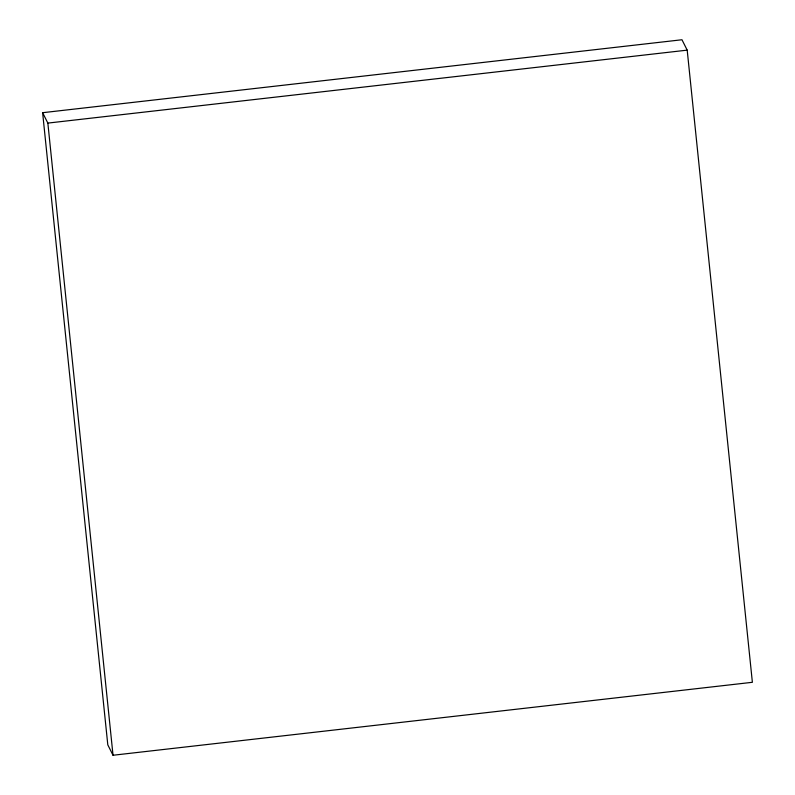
<?xml version="1.0" encoding="UTF-8"?>
<svg xmlns="http://www.w3.org/2000/svg" width="795" height="795" viewBox="0 0 795 795"><rect width="100%" height="100%" fill="white"/><g stroke="black" fill="none" stroke-linecap="round" stroke-linejoin="round"><path stroke-width="1.19" d="M42.622 112.701L681.971 39.75L687.198 50.145L752.378 682.299L113.029 755.25L107.802 744.855L42.622 112.701L47.849 123.096L113.029 755.25M47.849 123.096L687.198 50.145"/></g></svg>
